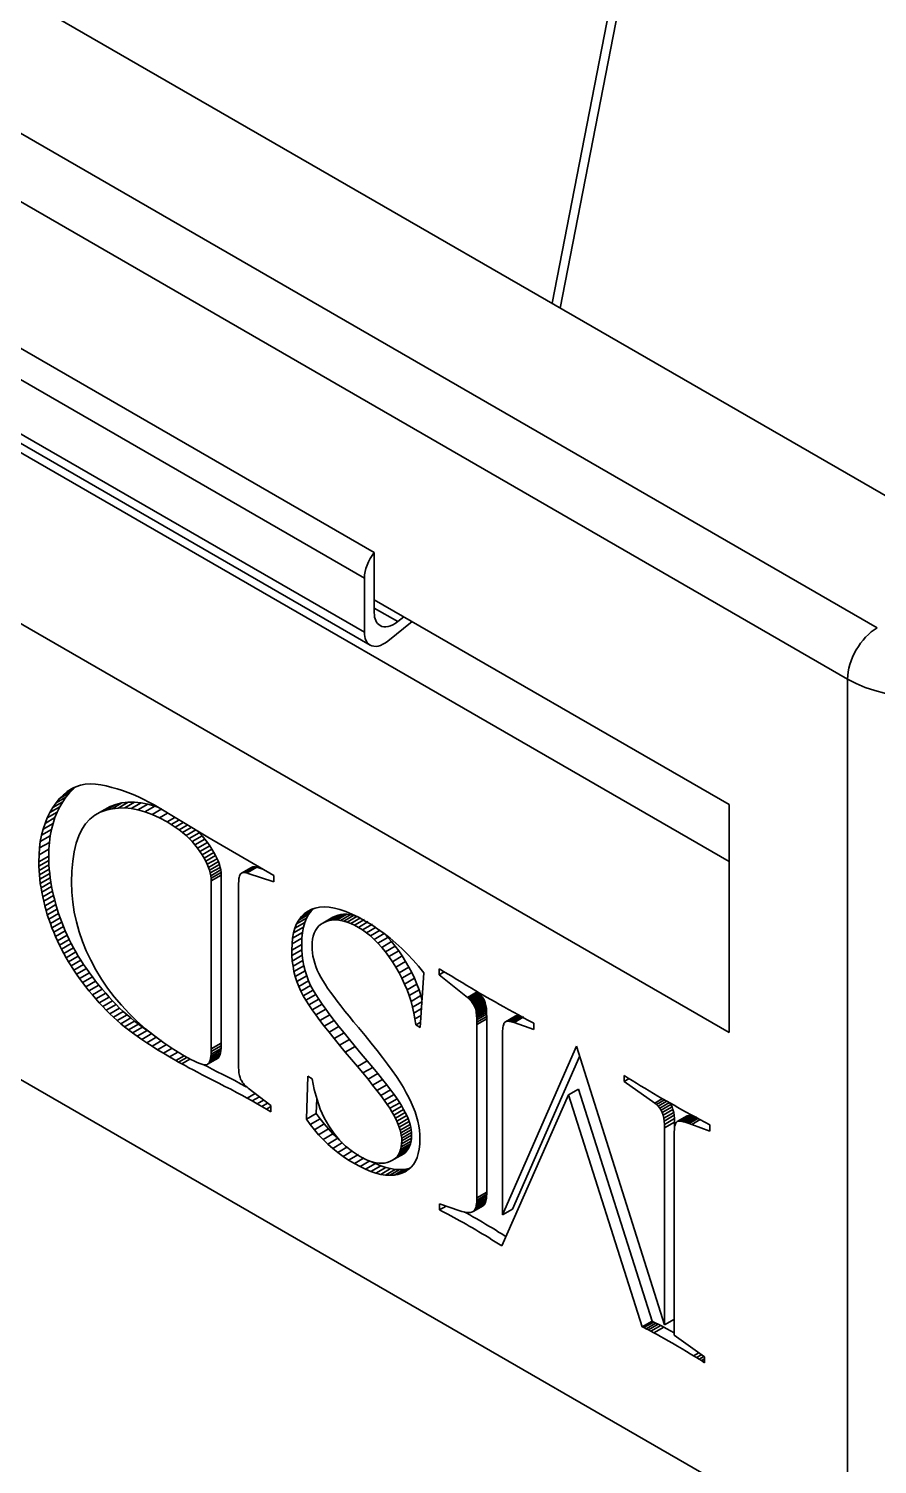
# Model space of a CAD drawing. Header units: millimetres. Extents: x -70 to 70, y -99 to 99.
# Drawn here: x 24.94 to 31.01, y -39.82 to -29.53 of the extents above; entities that cross this region are included whole.
import ezdxf

# ---------------------------------------------------------------- set-up
doc = ezdxf.new("R2010")
doc.units = ezdxf.units.MM
doc.layers.add('粗实线层', color=7, linetype='Continuous', lineweight=35)

msp = doc.modelspace()

# ---------------------------------------------------------------- linework, layer by layer
at = {"layer": '粗实线层', "color": 7, "lineweight": 35}
for p, q in [((28.685, -31.5), (30.305, -23.15)), ((30.305, -23.483), (28.743, -31.534)), ((31.507, -33.13), (21.325, -27.251)), ((31.012, -33.824), (20.123, -27.537)), ((30.8, -34.191), (19.911, -27.904)), ((29.952, -35.498), (21.82, -30.803)), ((27.412, -33.285), (23.169, -30.836)), ((23.098, -31.018), (27.341, -33.468)), ((29.952, -36.722), (20.759, -31.415)), ((27.341, -33.856), (23.098, -31.407)), ((27.382, -33.948), (23.14, -31.498)), ((27.412, -33.285), (27.412, -33.717)), ((27.341, -33.856), (27.341, -33.468)), ((27.412, -33.623), (29.952, -35.089)), ((27.58, -33.78), (27.412, -33.683)), ((27.684, -33.78), (27.509, -33.919)), ((27.58, -33.78), (27.623, -33.745)), ((30.8, -40.478), (19.911, -34.191)), ((30.8, -40.478), (30.8, -34.191)), ((25.275, -34.963), (25.308, -34.952)), ((25.308, -34.952), (25.342, -34.945)), ((25.342, -34.945), (25.378, -34.942)), ((25.378, -34.942), (25.415, -34.944)), ((25.415, -34.944), (25.454, -34.949)), ((25.454, -34.949), (25.493, -34.957)), ((25.493, -34.957), (25.532, -34.967)), ((25.134, -35.078), (25.204, -35.037)), ((25.134, -35.078), (25.159, -35.047)), ((25.159, -35.047), (25.23, -35.006)), ((25.159, -35.047), (25.186, -35.02)), ((25.181, -35.071), (25.204, -35.037)), ((25.186, -35.02), (25.257, -34.979)), ((25.186, -35.02), (25.214, -34.997)), ((25.204, -35.037), (25.23, -35.006)), ((25.214, -34.997), (25.261, -34.969)), ((25.214, -34.997), (25.244, -34.978)), ((25.23, -35.006), (25.257, -34.979)), ((25.244, -34.978), (25.275, -34.963)), ((25.257, -34.979), (25.277, -34.962)), ((25.532, -34.967), (25.571, -34.978)), ((25.571, -34.978), (25.609, -34.99)), ((25.609, -34.99), (25.647, -35.003)), ((25.647, -35.003), (25.685, -35.019)), ((25.685, -35.019), (25.723, -35.035)), ((25.723, -35.035), (25.761, -35.053)), ((25.761, -35.053), (25.798, -35.072)), ((25.071, -35.185), (25.141, -35.145)), ((25.071, -35.185), (25.089, -35.148)), ((25.089, -35.148), (25.16, -35.107)), ((25.089, -35.148), (25.11, -35.112)), ((25.11, -35.112), (25.181, -35.071)), ((25.11, -35.112), (25.134, -35.078)), ((25.125, -35.184), (25.141, -35.145)), ((25.141, -35.145), (25.16, -35.107)), ((25.16, -35.107), (25.181, -35.071)), ((25.411, -35.166), (25.376, -35.194)), ((25.411, -35.166), (25.482, -35.126)), ((25.45, -35.145), (25.411, -35.166)), ((25.45, -35.145), (25.521, -35.105)), ((25.492, -35.13), (25.45, -35.145)), ((25.521, -35.105), (25.482, -35.126)), ((25.492, -35.13), (25.562, -35.089)), ((25.535, -35.12), (25.492, -35.13)), ((25.562, -35.089), (25.521, -35.105)), ((25.535, -35.12), (25.605, -35.079)), ((25.579, -35.115), (25.535, -35.12)), ((25.605, -35.079), (25.562, -35.089)), ((25.579, -35.115), (25.65, -35.074)), ((25.625, -35.114), (25.579, -35.115)), ((25.65, -35.074), (25.605, -35.079)), ((25.625, -35.114), (25.696, -35.073)), ((25.672, -35.119), (25.625, -35.114)), ((25.696, -35.073), (25.65, -35.074)), ((25.672, -35.119), (25.743, -35.078)), ((25.72, -35.128), (25.672, -35.119)), ((25.743, -35.078), (25.696, -35.073)), ((25.72, -35.128), (25.791, -35.087)), ((25.77, -35.142), (25.72, -35.128)), ((25.791, -35.087), (25.743, -35.078)), ((25.77, -35.142), (25.841, -35.101)), ((25.821, -35.161), (25.77, -35.142)), ((25.841, -35.101), (25.791, -35.087)), ((25.798, -35.072), (25.835, -35.093)), ((25.821, -35.161), (25.892, -35.121)), ((25.874, -35.186), (25.821, -35.161)), ((25.835, -35.093), (26.219, -35.325)), ((25.863, -35.11), (25.841, -35.101)), ((25.874, -35.186), (25.932, -35.152)), ((29.952, -35.089), (29.952, -36.722)), ((25.03, -35.309), (25.041, -35.266)), ((25.03, -35.309), (25.101, -35.269)), ((25.041, -35.266), (25.055, -35.225)), ((25.041, -35.266), (25.112, -35.225)), ((25.055, -35.225), (25.125, -35.184)), ((25.055, -35.225), (25.071, -35.185)), ((25.092, -35.314), (25.101, -35.269)), ((25.101, -35.269), (25.112, -35.225)), ((25.112, -35.225), (25.125, -35.184)), ((25.319, -35.268), (25.296, -35.315)), ((25.345, -35.228), (25.319, -35.268)), ((25.376, -35.194), (25.345, -35.228)), ((25.928, -35.215), (25.874, -35.186)), ((25.928, -35.215), (25.983, -35.182)), ((25.958, -35.233), (25.928, -35.215)), ((25.958, -35.233), (26.013, -35.201)), ((25.986, -35.252), (25.958, -35.233)), ((25.986, -35.252), (26.043, -35.219)), ((26.014, -35.271), (25.986, -35.252)), ((26.014, -35.271), (26.073, -35.237)), ((26.039, -35.291), (26.102, -35.255)), ((25.015, -35.401), (25.021, -35.354)), ((25.015, -35.401), (25.086, -35.361)), ((25.021, -35.354), (25.03, -35.309)), ((25.021, -35.354), (25.092, -35.314)), ((25.082, -35.409), (25.086, -35.361)), ((25.086, -35.361), (25.092, -35.314)), ((25.278, -35.368), (25.263, -35.428)), ((25.296, -35.315), (25.278, -35.368)), ((26.039, -35.291), (26.014, -35.271)), ((26.064, -35.312), (26.039, -35.291)), ((26.064, -35.312), (26.134, -35.271)), ((26.087, -35.333), (26.064, -35.312)), ((26.087, -35.333), (26.157, -35.293)), ((26.108, -35.356), (26.087, -35.333)), ((26.108, -35.356), (26.179, -35.315)), ((26.128, -35.378), (26.108, -35.356)), ((26.128, -35.378), (26.199, -35.338)), ((26.157, -35.293), (26.143, -35.279)), ((26.146, -35.402), (26.217, -35.361)), ((26.179, -35.315), (26.157, -35.293)), ((26.199, -35.338), (26.179, -35.315)), ((26.217, -35.361), (26.199, -35.338)), ((26.234, -35.385), (26.217, -35.361)), ((26.219, -35.325), (26.693, -35.599)), ((25.01, -35.501), (25.012, -35.45)), ((25.01, -35.501), (25.081, -35.46)), ((25.012, -35.45), (25.015, -35.401)), ((25.012, -35.45), (25.082, -35.409)), ((25.081, -35.46), (25.082, -35.409)), ((25.081, -35.491), (25.081, -35.46)), ((25.263, -35.428), (25.253, -35.495)), ((26.146, -35.402), (26.128, -35.378)), ((26.163, -35.426), (26.146, -35.402)), ((26.163, -35.426), (26.234, -35.385)), ((26.179, -35.45), (26.163, -35.426)), ((26.179, -35.45), (26.25, -35.409)), ((26.193, -35.474), (26.179, -35.45)), ((26.193, -35.474), (26.264, -35.433)), ((26.205, -35.496), (26.193, -35.474)), ((26.205, -35.496), (26.276, -35.456)), ((26.25, -35.409), (26.234, -35.385)), ((26.264, -35.433), (26.25, -35.409)), ((26.276, -35.456), (26.264, -35.433)), ((26.287, -35.478), (26.276, -35.456)), ((25.011, -35.531), (25.01, -35.501)), ((25.011, -35.531), (25.081, -35.491)), ((25.012, -35.562), (25.011, -35.531)), ((25.012, -35.562), (25.083, -35.521)), ((25.014, -35.593), (25.012, -35.562)), ((25.014, -35.593), (25.085, -35.552)), ((25.083, -35.521), (25.081, -35.491)), ((25.085, -35.552), (25.083, -35.521)), ((25.088, -35.584), (25.085, -35.552)), ((25.247, -35.568), (25.245, -35.647)), ((25.253, -35.495), (25.247, -35.568)), ((26.216, -35.518), (26.205, -35.496)), ((26.216, -35.518), (26.287, -35.478)), ((26.225, -35.54), (26.216, -35.518)), ((26.225, -35.54), (26.296, -35.499)), ((26.232, -35.56), (26.225, -35.54)), ((26.232, -35.56), (26.303, -35.52)), ((26.238, -35.58), (26.232, -35.56)), ((26.238, -35.58), (26.309, -35.54)), ((26.242, -35.6), (26.313, -35.559)), ((26.244, -35.618), (26.315, -35.577)), ((26.296, -35.499), (26.287, -35.478)), ((26.303, -35.52), (26.296, -35.499)), ((26.309, -35.54), (26.303, -35.52)), ((26.313, -35.559), (26.309, -35.54)), ((26.315, -35.577), (26.313, -35.559)), ((26.316, -35.595), (26.315, -35.577)), ((26.462, -35.581), (26.533, -35.541)), ((26.466, -35.579), (26.537, -35.538)), ((26.471, -35.578), (26.466, -35.579)), ((26.471, -35.578), (26.542, -35.537)), ((26.476, -35.577), (26.471, -35.578)), ((26.476, -35.577), (26.547, -35.536)), ((26.482, -35.577), (26.476, -35.577)), ((26.482, -35.577), (26.552, -35.536)), ((26.488, -35.577), (26.482, -35.577)), ((26.488, -35.577), (26.558, -35.537)), ((26.494, -35.579), (26.488, -35.577)), ((26.494, -35.579), (26.565, -35.538)), ((26.501, -35.58), (26.572, -35.539)), ((26.537, -35.538), (26.533, -35.541)), ((26.542, -35.537), (26.537, -35.538)), ((26.547, -35.536), (26.542, -35.537)), ((26.552, -35.536), (26.547, -35.536)), ((26.558, -35.537), (26.552, -35.536)), ((26.565, -35.538), (26.558, -35.537)), ((26.572, -35.539), (26.565, -35.538)), ((26.579, -35.542), (26.572, -35.539)), ((26.614, -35.553), (26.579, -35.542)), ((25.017, -35.625), (25.014, -35.593)), ((25.017, -35.625), (25.088, -35.584)), ((25.021, -35.656), (25.017, -35.625)), ((25.021, -35.656), (25.092, -35.615)), ((25.026, -35.687), (25.021, -35.656)), ((25.026, -35.687), (25.096, -35.647)), ((25.031, -35.719), (25.102, -35.678)), ((25.092, -35.615), (25.088, -35.584)), ((25.096, -35.647), (25.092, -35.615)), ((25.102, -35.678), (25.096, -35.647)), ((25.108, -35.71), (25.102, -35.678)), ((25.245, -35.647), (25.247, -35.719)), ((26.242, -35.6), (26.238, -35.58)), ((26.244, -35.618), (26.242, -35.6)), ((26.245, -35.636), (26.244, -35.618)), ((26.245, -35.636), (26.316, -35.595)), ((26.245, -36.84), (26.245, -35.636)), ((26.316, -36.8), (26.316, -35.595)), ((26.441, -35.642), (26.44, -35.654)), ((26.44, -35.654), (26.44, -35.668)), ((26.44, -35.668), (26.44, -35.683)), ((26.442, -35.631), (26.441, -35.642)), ((26.443, -35.621), (26.442, -35.631)), ((26.445, -35.612), (26.443, -35.621)), ((26.447, -35.604), (26.445, -35.612)), ((26.45, -35.597), (26.447, -35.604)), ((26.452, -35.592), (26.45, -35.597)), ((26.455, -35.587), (26.452, -35.592)), ((26.458, -35.584), (26.455, -35.587)), ((26.462, -35.581), (26.458, -35.584)), ((26.466, -35.579), (26.462, -35.581)), ((26.501, -35.58), (26.494, -35.579)), ((26.508, -35.583), (26.501, -35.58)), ((26.693, -35.643), (26.508, -35.583)), ((26.693, -35.599), (26.693, -35.643)), ((25.031, -35.719), (25.026, -35.687)), ((25.038, -35.751), (25.031, -35.719)), ((25.038, -35.751), (25.108, -35.71)), ((25.045, -35.783), (25.038, -35.751)), ((25.045, -35.783), (25.116, -35.742)), ((25.053, -35.815), (25.045, -35.783)), ((25.053, -35.815), (25.124, -35.775)), ((25.116, -35.742), (25.108, -35.71)), ((25.124, -35.775), (25.116, -35.742)), ((25.133, -35.807), (25.124, -35.775)), ((25.247, -35.719), (25.254, -35.79)), ((26.44, -35.683), (26.44, -36.953)), ((25.062, -35.848), (25.053, -35.815)), ((25.062, -35.848), (25.133, -35.807)), ((25.071, -35.879), (25.062, -35.848)), ((25.071, -35.879), (25.142, -35.839)), ((25.082, -35.911), (25.071, -35.879)), ((25.082, -35.911), (25.152, -35.87)), ((25.142, -35.839), (25.133, -35.807)), ((25.152, -35.87), (25.142, -35.839)), ((25.163, -35.902), (25.152, -35.87)), ((25.254, -35.79), (25.264, -35.861)), ((25.264, -35.861), (25.279, -35.931)), ((26.871, -35.918), (26.942, -35.877)), ((26.889, -35.894), (26.96, -35.853)), ((26.889, -35.894), (26.91, -35.873)), ((26.91, -35.873), (26.97, -35.838)), ((26.91, -35.873), (26.934, -35.856)), ((26.927, -35.904), (26.942, -35.877)), ((26.934, -35.856), (26.96, -35.842)), ((26.942, -35.877), (26.96, -35.853)), ((26.96, -35.842), (26.989, -35.832)), ((26.96, -35.853), (26.981, -35.832)), ((26.989, -35.832), (27.02, -35.826)), ((27.02, -35.826), (27.053, -35.824)), ((27.053, -35.824), (27.089, -35.826)), ((27.081, -35.923), (27.152, -35.882)), ((27.089, -35.826), (27.126, -35.832)), ((27.102, -35.918), (27.173, -35.878)), ((27.123, -35.916), (27.194, -35.875)), ((27.126, -35.832), (27.166, -35.843)), ((27.152, -35.882), (27.133, -35.889)), ((27.146, -35.917), (27.216, -35.876)), ((27.173, -35.878), (27.152, -35.882)), ((27.166, -35.843), (27.208, -35.857)), ((27.169, -35.92), (27.24, -35.879)), ((27.194, -35.875), (27.173, -35.878)), ((27.193, -35.925), (27.264, -35.884)), ((27.216, -35.876), (27.194, -35.875)), ((27.208, -35.857), (27.252, -35.876)), ((27.24, -35.879), (27.216, -35.876)), ((27.264, -35.884), (27.24, -35.879)), ((27.252, -35.876), (27.299, -35.898)), ((27.28, -35.889), (27.264, -35.884)), ((25.093, -35.943), (25.082, -35.911)), ((25.093, -35.943), (25.163, -35.902)), ((25.104, -35.974), (25.093, -35.943)), ((25.104, -35.974), (25.175, -35.933)), ((25.117, -36.005), (25.104, -35.974)), ((25.117, -36.005), (25.187, -35.964)), ((25.175, -35.933), (25.163, -35.902)), ((25.187, -35.964), (25.175, -35.933)), ((25.2, -35.995), (25.187, -35.964)), ((25.279, -35.931), (25.298, -36.001)), ((26.834, -36.01), (26.904, -35.969)), ((26.834, -36.01), (26.843, -35.976)), ((26.843, -35.976), (26.914, -35.935)), ((26.843, -35.976), (26.856, -35.945)), ((26.856, -35.945), (26.927, -35.904)), ((26.856, -35.945), (26.871, -35.918)), ((26.871, -35.918), (26.889, -35.894)), ((26.898, -36.007), (26.904, -35.969)), ((26.904, -35.969), (26.914, -35.935)), ((26.914, -35.935), (26.927, -35.904)), ((27, -35.977), (26.99, -35.993)), ((27.013, -35.962), (27, -35.977)), ((27.027, -35.95), (27.013, -35.962)), ((27.044, -35.939), (27.027, -35.95)), ((27.044, -35.939), (27.114, -35.898)), ((27.062, -35.93), (27.044, -35.939)), ((27.062, -35.93), (27.133, -35.889)), ((27.081, -35.923), (27.062, -35.93)), ((27.102, -35.918), (27.081, -35.923)), ((27.123, -35.916), (27.102, -35.918)), ((27.133, -35.889), (27.114, -35.898)), ((27.146, -35.917), (27.123, -35.916)), ((27.169, -35.92), (27.146, -35.917)), ((27.193, -35.925), (27.169, -35.92)), ((27.218, -35.932), (27.193, -35.925)), ((27.218, -35.932), (27.288, -35.892)), ((27.244, -35.943), (27.218, -35.932)), ((27.244, -35.943), (27.314, -35.902)), ((27.27, -35.955), (27.244, -35.943)), ((27.27, -35.955), (27.341, -35.914)), ((27.298, -35.97), (27.27, -35.955)), ((27.298, -35.97), (27.368, -35.929)), ((27.327, -35.988), (27.298, -35.97)), ((27.299, -35.898), (27.347, -35.925)), ((27.327, -35.988), (27.398, -35.947)), ((27.355, -36.009), (27.327, -35.988)), ((27.347, -35.925), (27.393, -35.952)), ((27.355, -36.009), (27.426, -35.968)), ((27.393, -35.952), (27.438, -35.982)), ((27.438, -35.982), (27.482, -36.014)), ((25.13, -36.036), (25.117, -36.005)), ((25.13, -36.036), (25.2, -35.995)), ((25.143, -36.066), (25.13, -36.036)), ((25.143, -36.066), (25.214, -36.025)), ((25.158, -36.097), (25.143, -36.066)), ((25.158, -36.097), (25.228, -36.056)), ((25.173, -36.127), (25.243, -36.086)), ((25.214, -36.025), (25.2, -35.995)), ((25.228, -36.056), (25.214, -36.025)), ((25.243, -36.086), (25.228, -36.056)), ((25.259, -36.116), (25.243, -36.086)), ((25.298, -36.001), (25.322, -36.07)), ((25.322, -36.07), (25.35, -36.138)), ((26.821, -36.133), (26.823, -36.089)), ((26.821, -36.133), (26.892, -36.092)), ((26.823, -36.089), (26.827, -36.048)), ((26.823, -36.089), (26.893, -36.048)), ((26.827, -36.048), (26.898, -36.007)), ((26.827, -36.048), (26.834, -36.01)), ((26.892, -36.092), (26.893, -36.048)), ((26.893, -36.132), (26.892, -36.092)), ((26.893, -36.048), (26.898, -36.007)), ((26.967, -36.078), (26.966, -36.104)), ((26.97, -36.054), (26.967, -36.078)), ((26.975, -36.032), (26.97, -36.054)), ((26.981, -36.012), (26.975, -36.032)), ((26.99, -35.993), (26.981, -36.012)), ((27.384, -36.031), (27.355, -36.009)), ((27.384, -36.031), (27.454, -35.99)), ((27.411, -36.056), (27.384, -36.031)), ((27.411, -36.056), (27.482, -36.015)), ((27.438, -36.084), (27.411, -36.056)), ((27.438, -36.084), (27.509, -36.043)), ((27.465, -36.113), (27.438, -36.084)), ((27.465, -36.113), (27.535, -36.072)), ((27.482, -36.015), (27.474, -36.008)), ((27.482, -36.014), (27.525, -36.048)), ((27.509, -36.043), (27.482, -36.015)), ((27.535, -36.072), (27.509, -36.043)), ((27.525, -36.048), (27.567, -36.084)), ((27.561, -36.104), (27.535, -36.072)), ((27.567, -36.084), (27.609, -36.122)), ((25.173, -36.127), (25.158, -36.097)), ((25.189, -36.157), (25.173, -36.127)), ((25.189, -36.157), (25.259, -36.116)), ((25.205, -36.187), (25.189, -36.157)), ((25.205, -36.187), (25.276, -36.146)), ((25.223, -36.216), (25.205, -36.187)), ((25.223, -36.216), (25.293, -36.176)), ((25.276, -36.146), (25.259, -36.116)), ((25.293, -36.176), (25.276, -36.146)), ((25.312, -36.206), (25.293, -36.176)), ((25.35, -36.138), (25.382, -36.206)), ((26.822, -36.172), (26.821, -36.133)), ((26.822, -36.172), (26.893, -36.132)), ((26.825, -36.211), (26.822, -36.172)), ((26.825, -36.211), (26.896, -36.17)), ((26.896, -36.17), (26.893, -36.132)), ((26.901, -36.208), (26.896, -36.17)), ((26.966, -36.104), (26.967, -36.128)), ((26.967, -36.128), (26.969, -36.153)), ((26.969, -36.153), (26.973, -36.177)), ((26.973, -36.177), (26.978, -36.201)), ((27.491, -36.145), (27.465, -36.113)), ((27.491, -36.145), (27.561, -36.104)), ((27.516, -36.179), (27.491, -36.145)), ((27.516, -36.179), (27.587, -36.139)), ((27.541, -36.216), (27.516, -36.179)), ((27.541, -36.216), (27.612, -36.175)), ((27.587, -36.139), (27.561, -36.104)), ((27.612, -36.175), (27.587, -36.139)), ((27.609, -36.122), (27.65, -36.162)), ((27.636, -36.214), (27.612, -36.175)), ((27.65, -36.162), (27.69, -36.205)), ((25.241, -36.246), (25.223, -36.216)), ((25.241, -36.246), (25.312, -36.206)), ((25.26, -36.276), (25.241, -36.246)), ((25.26, -36.276), (25.331, -36.235)), ((25.28, -36.306), (25.26, -36.276)), ((25.28, -36.306), (25.351, -36.265)), ((25.301, -36.336), (25.372, -36.295)), ((25.331, -36.235), (25.312, -36.206)), ((25.351, -36.265), (25.331, -36.235)), ((25.372, -36.295), (25.351, -36.265)), ((25.394, -36.325), (25.372, -36.295)), ((25.382, -36.206), (25.418, -36.273)), ((25.418, -36.273), (25.458, -36.34)), ((26.83, -36.249), (26.825, -36.211)), ((26.83, -36.249), (26.901, -36.208)), ((26.837, -36.286), (26.83, -36.249)), ((26.837, -36.286), (26.908, -36.245)), ((26.846, -36.323), (26.837, -36.286)), ((26.846, -36.323), (26.917, -36.282)), ((26.908, -36.245), (26.901, -36.208)), ((26.917, -36.282), (26.908, -36.245)), ((26.928, -36.317), (26.917, -36.282)), ((26.978, -36.201), (26.985, -36.226)), ((26.985, -36.226), (26.994, -36.251)), ((26.994, -36.251), (27.004, -36.276)), ((27.004, -36.276), (27.015, -36.301)), ((27.566, -36.255), (27.541, -36.216)), ((27.566, -36.255), (27.636, -36.214)), ((27.589, -36.295), (27.566, -36.255)), ((27.589, -36.295), (27.659, -36.254)), ((27.61, -36.335), (27.589, -36.295)), ((27.61, -36.335), (27.681, -36.294)), ((27.659, -36.254), (27.636, -36.214)), ((27.681, -36.294), (27.659, -36.254)), ((27.7, -36.335), (27.681, -36.294)), ((27.69, -36.205), (27.729, -36.249)), ((27.729, -36.249), (27.767, -36.296)), ((27.767, -36.296), (27.741, -36.688)), ((27.876, -36.309), (27.876, -36.266)), ((27.876, -36.266), (27.92, -36.293)), ((27.876, -36.309), (27.913, -36.288)), ((27.92, -36.293), (27.962, -36.318)), ((25.301, -36.336), (25.28, -36.306)), ((25.323, -36.366), (25.301, -36.336)), ((25.323, -36.366), (25.394, -36.325)), ((25.346, -36.395), (25.323, -36.366)), ((25.346, -36.395), (25.417, -36.355)), ((25.369, -36.425), (25.346, -36.395)), ((25.369, -36.425), (25.44, -36.384)), ((25.417, -36.355), (25.394, -36.325)), ((25.44, -36.384), (25.417, -36.355)), ((25.464, -36.413), (25.44, -36.384)), ((25.458, -36.34), (25.503, -36.405)), ((26.858, -36.358), (26.846, -36.323)), ((26.858, -36.358), (26.928, -36.317)), ((26.871, -36.393), (26.858, -36.358)), ((26.871, -36.393), (26.941, -36.352)), ((26.886, -36.427), (26.871, -36.393)), ((26.886, -36.427), (26.956, -36.386)), ((26.941, -36.352), (26.928, -36.317)), ((26.956, -36.386), (26.941, -36.352)), ((26.974, -36.419), (26.956, -36.386)), ((27.015, -36.301), (27.028, -36.326)), ((27.028, -36.326), (27.043, -36.351)), ((27.043, -36.351), (27.059, -36.377)), ((27.059, -36.377), (27.078, -36.405)), ((27.629, -36.376), (27.61, -36.335)), ((27.629, -36.376), (27.7, -36.335)), ((27.646, -36.417), (27.629, -36.376)), ((27.646, -36.417), (27.717, -36.376)), ((27.717, -36.376), (27.7, -36.335)), ((27.732, -36.417), (27.717, -36.376)), ((28.078, -36.472), (27.876, -36.309)), ((27.962, -36.318), (28.002, -36.343)), ((28.002, -36.343), (28.04, -36.365)), ((28.04, -36.365), (28.075, -36.386)), ((28.075, -36.386), (28.107, -36.406)), ((25.394, -36.454), (25.369, -36.425)), ((25.394, -36.454), (25.464, -36.413)), ((25.418, -36.483), (25.394, -36.454)), ((25.418, -36.483), (25.489, -36.442)), ((25.443, -36.51), (25.418, -36.483)), ((25.443, -36.51), (25.513, -36.47)), ((25.489, -36.442), (25.464, -36.413)), ((25.468, -36.537), (25.538, -36.497)), ((25.513, -36.47), (25.489, -36.442)), ((25.503, -36.405), (25.55, -36.467)), ((25.538, -36.497), (25.513, -36.47)), ((25.564, -36.523), (25.538, -36.497)), ((25.55, -36.467), (25.601, -36.528)), ((26.903, -36.46), (26.886, -36.427)), ((26.903, -36.46), (26.974, -36.419)), ((26.922, -36.492), (26.903, -36.46)), ((26.922, -36.492), (26.993, -36.451)), ((26.943, -36.525), (26.922, -36.492)), ((26.943, -36.525), (27.014, -36.484)), ((26.993, -36.451), (26.974, -36.419)), ((27.014, -36.484), (26.993, -36.451)), ((27.038, -36.519), (27.014, -36.484)), ((27.078, -36.405), (27.098, -36.435)), ((27.098, -36.435), (27.121, -36.466)), ((27.121, -36.466), (27.145, -36.498)), ((27.145, -36.498), (27.172, -36.533)), ((27.662, -36.458), (27.646, -36.417)), ((27.662, -36.458), (27.732, -36.417)), ((27.675, -36.5), (27.662, -36.458)), ((27.675, -36.5), (27.746, -36.459)), ((27.686, -36.542), (27.675, -36.5)), ((27.686, -36.542), (27.757, -36.501)), ((27.746, -36.459), (27.732, -36.417)), ((27.754, -36.491), (27.746, -36.459)), ((28.078, -36.472), (28.148, -36.431)), ((28.086, -36.479), (28.078, -36.472)), ((28.086, -36.479), (28.157, -36.439)), ((28.093, -36.487), (28.086, -36.479)), ((28.093, -36.487), (28.164, -36.446)), ((28.1, -36.494), (28.093, -36.487)), ((28.1, -36.494), (28.171, -36.453)), ((28.107, -36.501), (28.1, -36.494)), ((28.107, -36.406), (28.138, -36.424)), ((28.107, -36.501), (28.178, -36.46)), ((28.113, -36.508), (28.107, -36.501)), ((28.113, -36.508), (28.184, -36.467)), ((28.118, -36.515), (28.189, -36.474)), ((28.123, -36.522), (28.193, -36.482)), ((28.127, -36.53), (28.198, -36.489)), ((28.13, -36.537), (28.201, -36.496)), ((28.133, -36.544), (28.204, -36.503)), ((28.138, -36.424), (28.166, -36.441)), ((28.157, -36.439), (28.148, -36.431)), ((28.164, -36.446), (28.157, -36.439)), ((28.171, -36.453), (28.164, -36.446)), ((28.166, -36.441), (28.192, -36.456)), ((28.178, -36.46), (28.171, -36.453)), ((28.184, -36.467), (28.178, -36.46)), ((28.189, -36.474), (28.184, -36.467)), ((28.193, -36.482), (28.189, -36.474)), ((28.192, -36.456), (28.215, -36.47)), ((28.198, -36.489), (28.193, -36.482)), ((28.201, -36.496), (28.198, -36.489)), ((28.204, -36.503), (28.201, -36.496)), ((28.206, -36.511), (28.204, -36.503)), ((28.215, -36.47), (28.245, -36.487)), ((28.245, -36.487), (28.276, -36.504)), ((25.468, -36.537), (25.443, -36.51)), ((25.493, -36.563), (25.468, -36.537)), ((25.493, -36.563), (25.564, -36.523)), ((25.519, -36.589), (25.493, -36.563)), ((25.519, -36.589), (25.589, -36.548)), ((25.545, -36.613), (25.519, -36.589)), ((25.545, -36.613), (25.615, -36.572)), ((25.589, -36.548), (25.564, -36.523)), ((25.571, -36.637), (25.642, -36.596)), ((25.615, -36.572), (25.589, -36.548)), ((25.601, -36.528), (25.656, -36.587)), ((25.642, -36.596), (25.615, -36.572)), ((25.668, -36.619), (25.642, -36.596)), ((25.656, -36.587), (25.713, -36.643)), ((26.967, -36.56), (26.943, -36.525)), ((26.967, -36.56), (27.038, -36.519)), ((26.994, -36.597), (26.967, -36.56)), ((26.994, -36.597), (27.064, -36.556)), ((27.023, -36.636), (26.994, -36.597)), ((27.023, -36.636), (27.093, -36.596)), ((27.064, -36.556), (27.038, -36.519)), ((27.093, -36.596), (27.064, -36.556)), ((27.125, -36.637), (27.093, -36.596)), ((27.172, -36.533), (27.2, -36.569)), ((27.2, -36.569), (27.231, -36.607)), ((27.695, -36.584), (27.686, -36.542)), ((27.695, -36.584), (27.75, -36.552)), ((27.703, -36.626), (27.695, -36.584)), ((27.703, -36.626), (27.747, -36.601)), ((28.118, -36.515), (28.113, -36.508)), ((28.123, -36.522), (28.118, -36.515)), ((28.127, -36.53), (28.123, -36.522)), ((28.13, -36.537), (28.127, -36.53)), ((28.133, -36.544), (28.13, -36.537)), ((28.136, -36.552), (28.133, -36.544)), ((28.136, -36.552), (28.206, -36.511)), ((28.138, -36.561), (28.136, -36.552)), ((28.138, -36.561), (28.209, -36.52)), ((28.14, -36.57), (28.138, -36.561)), ((28.14, -36.57), (28.211, -36.529)), ((28.142, -36.581), (28.14, -36.57)), ((28.142, -36.581), (28.212, -36.54)), ((28.143, -36.593), (28.142, -36.581)), ((28.143, -36.593), (28.214, -36.552)), ((28.144, -36.605), (28.143, -36.593)), ((28.144, -36.605), (28.215, -36.564)), ((28.145, -36.619), (28.144, -36.605)), ((28.145, -36.619), (28.216, -36.578)), ((28.146, -36.633), (28.216, -36.592)), ((28.209, -36.52), (28.206, -36.511)), ((28.211, -36.529), (28.209, -36.52)), ((28.212, -36.54), (28.211, -36.529)), ((28.214, -36.552), (28.212, -36.54)), ((28.215, -36.564), (28.214, -36.552)), ((28.216, -36.578), (28.215, -36.564)), ((28.216, -36.592), (28.216, -36.578)), ((28.217, -36.608), (28.216, -36.592)), ((28.276, -36.504), (28.307, -36.522)), ((28.307, -36.522), (28.34, -36.54)), ((28.34, -36.54), (28.373, -36.559)), ((28.35, -36.647), (28.421, -36.606)), ((28.355, -36.645), (28.426, -36.604)), ((28.361, -36.643), (28.432, -36.603)), ((28.367, -36.643), (28.438, -36.602)), ((28.373, -36.559), (28.408, -36.578)), ((28.375, -36.643), (28.445, -36.602)), ((28.383, -36.644), (28.453, -36.603)), ((28.392, -36.646), (28.462, -36.605)), ((28.408, -36.578), (28.443, -36.597)), ((28.426, -36.604), (28.421, -36.606)), ((28.432, -36.603), (28.426, -36.604)), ((28.438, -36.602), (28.432, -36.603)), ((28.445, -36.602), (28.438, -36.602)), ((28.443, -36.597), (28.479, -36.617)), ((28.453, -36.603), (28.445, -36.602)), ((25.571, -36.637), (25.545, -36.613)), ((25.597, -36.66), (25.571, -36.637)), ((25.597, -36.66), (25.668, -36.619)), ((25.624, -36.682), (25.597, -36.66)), ((25.624, -36.682), (25.695, -36.641)), ((25.652, -36.704), (25.624, -36.682)), ((25.652, -36.704), (25.723, -36.663)), ((25.682, -36.726), (25.652, -36.704)), ((25.695, -36.641), (25.668, -36.619)), ((25.682, -36.726), (25.753, -36.685)), ((25.723, -36.663), (25.695, -36.641)), ((25.713, -36.643), (25.774, -36.697)), ((25.714, -36.749), (25.785, -36.708)), ((25.753, -36.685), (25.723, -36.663)), ((25.785, -36.708), (25.753, -36.685)), ((25.774, -36.697), (25.838, -36.748)), ((25.811, -36.726), (25.785, -36.708)), ((27.054, -36.678), (27.023, -36.636)), ((27.054, -36.678), (27.125, -36.637)), ((27.088, -36.721), (27.054, -36.678)), ((27.088, -36.721), (27.158, -36.68)), ((27.158, -36.68), (27.125, -36.637)), ((27.195, -36.726), (27.158, -36.68)), ((27.231, -36.607), (27.263, -36.646)), ((27.263, -36.646), (27.298, -36.687)), ((27.298, -36.687), (27.346, -36.744)), ((27.708, -36.669), (27.703, -36.626)), ((27.708, -36.669), (27.744, -36.649)), ((27.741, -36.688), (27.708, -36.669)), ((28.146, -36.633), (28.145, -36.619)), ((28.146, -36.649), (28.217, -36.608)), ((28.146, -36.665), (28.217, -36.624)), ((28.146, -36.649), (28.146, -36.633)), ((28.146, -36.665), (28.146, -36.649)), ((28.146, -37.908), (28.146, -36.665)), ((28.217, -36.624), (28.217, -36.608)), ((28.217, -37.867), (28.217, -36.624)), ((28.331, -36.698), (28.33, -36.709)), ((28.332, -36.687), (28.331, -36.698)), ((28.334, -36.678), (28.332, -36.687)), ((28.336, -36.67), (28.334, -36.678)), ((28.338, -36.663), (28.336, -36.67)), ((28.34, -36.657), (28.338, -36.663)), ((28.343, -36.653), (28.34, -36.657)), ((28.346, -36.649), (28.343, -36.653)), ((28.35, -36.647), (28.346, -36.649)), ((28.355, -36.645), (28.35, -36.647)), ((28.361, -36.643), (28.355, -36.645)), ((28.367, -36.643), (28.361, -36.643)), ((28.375, -36.643), (28.367, -36.643)), ((28.383, -36.644), (28.375, -36.643)), ((28.392, -36.646), (28.383, -36.644)), ((28.401, -36.648), (28.392, -36.646)), ((28.401, -36.648), (28.472, -36.608)), ((28.412, -36.652), (28.401, -36.648)), ((28.412, -36.652), (28.482, -36.611)), ((28.554, -36.701), (28.412, -36.652)), ((28.479, -36.617), (28.516, -36.637)), ((28.516, -36.637), (28.554, -36.657)), ((28.554, -36.657), (28.554, -36.701)), ((25.714, -36.749), (25.682, -36.726)), ((25.748, -36.772), (25.714, -36.749)), ((25.748, -36.772), (25.819, -36.731)), ((25.784, -36.796), (25.748, -36.772)), ((25.784, -36.796), (25.854, -36.755)), ((25.821, -36.821), (25.784, -36.796)), ((25.821, -36.821), (25.892, -36.78)), ((25.838, -36.748), (25.906, -36.798)), ((25.861, -36.846), (25.924, -36.81)), ((25.906, -36.798), (25.977, -36.845)), ((26.245, -36.84), (26.316, -36.8)), ((26.316, -36.819), (26.316, -36.8)), ((27.124, -36.767), (27.088, -36.721)), ((27.124, -36.767), (27.195, -36.726)), ((27.163, -36.814), (27.124, -36.767)), ((27.163, -36.814), (27.234, -36.773)), ((27.234, -36.773), (27.195, -36.726)), ((27.275, -36.823), (27.234, -36.773)), ((27.346, -36.744), (27.39, -36.799)), ((27.39, -36.799), (27.432, -36.851)), ((28.33, -36.709), (28.329, -36.722)), ((28.329, -36.722), (28.329, -36.736)), ((28.329, -36.736), (28.329, -36.751)), ((28.329, -36.751), (28.329, -38.03)), ((25.861, -36.846), (25.821, -36.821)), ((25.903, -36.871), (25.861, -36.846)), ((25.903, -36.871), (25.964, -36.836)), ((25.946, -36.897), (25.903, -36.871)), ((25.946, -36.897), (26.006, -36.863)), ((25.992, -36.924), (25.946, -36.897)), ((25.977, -36.845), (26.051, -36.89)), ((25.992, -36.924), (26.051, -36.89)), ((26.011, -36.935), (26.07, -36.901)), ((26.033, -36.947), (26.092, -36.913)), ((26.051, -36.89), (26.076, -36.904)), ((26.076, -36.904), (26.098, -36.916)), ((26.218, -36.951), (26.289, -36.91)), ((26.224, -36.946), (26.295, -36.906)), ((26.229, -36.94), (26.3, -36.899)), ((26.233, -36.931), (26.304, -36.89)), ((26.237, -36.921), (26.308, -36.88)), ((26.237, -36.921), (26.24, -36.908)), ((26.24, -36.908), (26.311, -36.868)), ((26.24, -36.908), (26.242, -36.894)), ((26.242, -36.894), (26.313, -36.853)), ((26.242, -36.894), (26.244, -36.878)), ((26.244, -36.878), (26.315, -36.837)), ((26.244, -36.878), (26.245, -36.86)), ((26.245, -36.86), (26.316, -36.819)), ((26.245, -36.86), (26.245, -36.84)), ((26.289, -36.91), (26.295, -36.906)), ((26.295, -36.906), (26.3, -36.899)), ((26.3, -36.899), (26.304, -36.89)), ((26.304, -36.89), (26.308, -36.88)), ((26.308, -36.88), (26.311, -36.868)), ((26.311, -36.868), (26.313, -36.853)), ((26.313, -36.853), (26.315, -36.837)), ((26.315, -36.837), (26.316, -36.819)), ((27.204, -36.864), (27.163, -36.814)), ((27.204, -36.864), (27.275, -36.823)), ((27.248, -36.916), (27.204, -36.864)), ((27.319, -36.875), (27.275, -36.823)), ((27.361, -36.925), (27.319, -36.875)), ((27.432, -36.851), (27.471, -36.901)), ((27.471, -36.901), (27.507, -36.949)), ((28.329, -38.03), (28.86, -36.82)), ((28.4, -37.989), (28.882, -36.89)), ((28.86, -36.82), (29.49, -38.818)), ((26.011, -36.935), (25.992, -36.924)), ((26.033, -36.947), (26.011, -36.935)), ((26.057, -36.96), (26.033, -36.947)), ((26.084, -36.975), (26.057, -36.96)), ((26.114, -36.991), (26.084, -36.975)), ((26.098, -36.916), (26.119, -36.926)), ((26.146, -37.007), (26.114, -36.991)), ((26.119, -36.926), (26.138, -36.935)), ((26.138, -36.935), (26.155, -36.943)), ((26.18, -37.026), (26.146, -37.007)), ((26.155, -36.943), (26.17, -36.948)), ((26.17, -36.948), (26.184, -36.952)), ((26.184, -36.952), (26.195, -36.954)), ((26.217, -36.967), (26.192, -36.954)), ((26.195, -36.954), (26.205, -36.955)), ((26.205, -36.955), (26.212, -36.954)), ((26.212, -36.954), (26.218, -36.951)), ((26.251, -36.985), (26.217, -36.967)), ((26.218, -36.951), (26.224, -36.946)), ((26.224, -36.946), (26.229, -36.94)), ((26.229, -36.94), (26.233, -36.931)), ((26.233, -36.931), (26.237, -36.921)), ((26.288, -37.004), (26.251, -36.985)), ((26.328, -37.024), (26.288, -37.004)), ((26.44, -36.953), (26.44, -36.965)), ((26.44, -36.965), (26.44, -36.978)), ((26.44, -36.978), (26.441, -36.989)), ((26.441, -36.989), (26.442, -37)), ((26.442, -37), (26.443, -37.011)), ((26.443, -37.011), (26.445, -37.021)), ((27.291, -36.966), (27.248, -36.916)), ((27.291, -36.966), (27.361, -36.925)), ((27.33, -37.013), (27.291, -36.966)), ((27.33, -37.013), (27.401, -36.973)), ((27.367, -37.058), (27.33, -37.013)), ((27.401, -36.973), (27.361, -36.925)), ((27.367, -37.058), (27.437, -37.017)), ((27.437, -37.017), (27.401, -36.973)), ((27.471, -37.059), (27.437, -37.017)), ((27.507, -36.949), (27.54, -36.994)), ((27.54, -36.994), (27.57, -37.038)), ((26.218, -37.045), (26.18, -37.026)), ((26.257, -37.065), (26.218, -37.045)), ((26.3, -37.087), (26.257, -37.065)), ((26.343, -37.109), (26.3, -37.087)), ((26.371, -37.046), (26.328, -37.024)), ((26.384, -37.13), (26.343, -37.109)), ((26.413, -37.068), (26.371, -37.046)), ((26.455, -37.09), (26.413, -37.068)), ((26.445, -37.021), (26.447, -37.03)), ((26.447, -37.03), (26.449, -37.038)), ((26.449, -37.038), (26.451, -37.046)), ((26.451, -37.046), (26.454, -37.054)), ((26.454, -37.054), (26.457, -37.061)), ((26.495, -37.111), (26.455, -37.09)), ((26.457, -37.061), (26.461, -37.068)), ((26.461, -37.068), (26.465, -37.075)), ((26.465, -37.075), (26.469, -37.082)), ((26.469, -37.082), (26.475, -37.088)), ((26.475, -37.088), (26.48, -37.095)), ((26.48, -37.095), (26.487, -37.102)), ((26.487, -37.102), (26.493, -37.108)), ((26.493, -37.108), (26.501, -37.115)), ((26.501, -37.115), (26.508, -37.121)), ((26.926, -37.343), (26.935, -37.036)), ((26.935, -37.036), (26.966, -37.054)), ((26.966, -37.054), (26.982, -37.131)), ((27.4, -37.1), (27.367, -37.058)), ((27.4, -37.1), (27.471, -37.059)), ((27.431, -37.139), (27.4, -37.1)), ((27.431, -37.139), (27.501, -37.098)), ((27.501, -37.098), (27.471, -37.059)), ((27.529, -37.134), (27.501, -37.098)), ((27.57, -37.038), (27.597, -37.079)), ((27.597, -37.079), (27.62, -37.117)), ((27.62, -37.117), (27.641, -37.154)), ((29.201, -37.074), (29.201, -37.031)), ((29.201, -37.031), (29.23, -37.049)), ((29.201, -37.074), (29.237, -37.053)), ((29.419, -37.228), (29.201, -37.074)), ((29.23, -37.049), (29.259, -37.067)), ((29.259, -37.067), (29.288, -37.085)), ((29.288, -37.085), (29.318, -37.104)), ((29.318, -37.104), (29.349, -37.122)), ((26.425, -37.152), (26.384, -37.13)), ((26.464, -37.173), (26.425, -37.152)), ((26.501, -37.193), (26.464, -37.173)), ((26.501, -37.193), (26.559, -37.16)), ((26.538, -37.213), (26.501, -37.193)), ((26.508, -37.121), (26.67, -37.247)), ((26.538, -37.213), (26.589, -37.184)), ((26.573, -37.233), (26.538, -37.213)), ((26.573, -37.233), (26.618, -37.207)), ((26.982, -37.131), (27.002, -37.204)), ((26.996, -37.302), (27, -37.196)), ((27.002, -37.204), (27.025, -37.271)), ((27.458, -37.175), (27.431, -37.139)), ((27.458, -37.175), (27.529, -37.134)), ((27.483, -37.208), (27.458, -37.175)), ((27.483, -37.208), (27.554, -37.168)), ((27.504, -37.239), (27.483, -37.208)), ((27.504, -37.239), (27.575, -37.198)), ((27.554, -37.168), (27.529, -37.134)), ((27.575, -37.198), (27.554, -37.168)), ((27.594, -37.226), (27.575, -37.198)), ((27.641, -37.154), (27.66, -37.189)), ((27.66, -37.189), (27.676, -37.224)), ((28.803, -37.17), (28.324, -38.251)), ((28.803, -37.17), (28.874, -37.129)), ((29.329, -38.832), (28.803, -37.17)), ((29.4, -38.791), (28.874, -37.129)), ((29.349, -37.122), (29.379, -37.14)), ((29.379, -37.14), (29.411, -37.159)), ((29.411, -37.159), (29.442, -37.178)), ((29.419, -37.228), (29.474, -37.196)), ((29.433, -37.238), (29.49, -37.205)), ((29.442, -37.178), (29.474, -37.197)), ((29.445, -37.251), (29.506, -37.215)), ((29.474, -37.197), (29.507, -37.215)), ((29.507, -37.215), (29.532, -37.23)), ((26.606, -37.253), (26.573, -37.233)), ((26.606, -37.253), (26.647, -37.229)), ((26.639, -37.272), (26.606, -37.253)), ((26.639, -37.272), (26.67, -37.254)), ((26.67, -37.291), (26.639, -37.272)), ((26.67, -37.247), (26.67, -37.291)), ((26.926, -37.343), (26.996, -37.302)), ((27.024, -37.341), (26.996, -37.302)), ((27.025, -37.271), (27.053, -37.334)), ((27.523, -37.266), (27.504, -37.239)), ((27.523, -37.266), (27.594, -37.226)), ((27.538, -37.291), (27.523, -37.266)), ((27.538, -37.291), (27.609, -37.25)), ((27.552, -37.314), (27.538, -37.291)), ((27.552, -37.314), (27.622, -37.274)), ((27.563, -37.337), (27.552, -37.314)), ((27.563, -37.337), (27.634, -37.296)), ((27.574, -37.359), (27.645, -37.318)), ((27.609, -37.25), (27.594, -37.226)), ((27.622, -37.274), (27.609, -37.25)), ((27.634, -37.296), (27.622, -37.274)), ((27.645, -37.318), (27.634, -37.296)), ((27.654, -37.34), (27.645, -37.318)), ((27.676, -37.224), (27.691, -37.258)), ((27.691, -37.258), (27.704, -37.292)), ((27.704, -37.292), (27.714, -37.325)), ((27.714, -37.325), (27.723, -37.358)), ((29.433, -37.238), (29.419, -37.228)), ((29.445, -37.251), (29.433, -37.238)), ((29.455, -37.264), (29.445, -37.251)), ((29.455, -37.264), (29.526, -37.224)), ((29.465, -37.28), (29.455, -37.264)), ((29.465, -37.28), (29.535, -37.239)), ((29.473, -37.297), (29.465, -37.28)), ((29.473, -37.297), (29.543, -37.256)), ((29.479, -37.315), (29.473, -37.297)), ((29.479, -37.315), (29.55, -37.275)), ((29.484, -37.336), (29.479, -37.315)), ((29.484, -37.336), (29.555, -37.295)), ((29.487, -37.357), (29.558, -37.316)), ((29.535, -37.239), (29.526, -37.224)), ((29.532, -37.23), (29.558, -37.244)), ((29.543, -37.256), (29.535, -37.239)), ((29.55, -37.275), (29.543, -37.256)), ((29.555, -37.295), (29.55, -37.275)), ((29.558, -37.316), (29.555, -37.295)), ((29.558, -37.244), (29.585, -37.26)), ((29.56, -37.34), (29.558, -37.316)), ((29.581, -37.361), (29.652, -37.32)), ((29.585, -37.26), (29.614, -37.276)), ((29.587, -37.359), (29.658, -37.319)), ((29.594, -37.359), (29.665, -37.318)), ((29.603, -37.359), (29.673, -37.318)), ((29.613, -37.36), (29.683, -37.319)), ((29.614, -37.276), (29.644, -37.293)), ((29.624, -37.362), (29.695, -37.322)), ((29.637, -37.366), (29.708, -37.325)), ((29.644, -37.293), (29.676, -37.31)), ((29.658, -37.319), (29.652, -37.32)), ((29.665, -37.318), (29.658, -37.319)), ((29.673, -37.318), (29.665, -37.318)), ((29.683, -37.319), (29.673, -37.318)), ((29.676, -37.31), (29.709, -37.328)), ((29.695, -37.322), (29.683, -37.319)), ((26.953, -37.382), (26.926, -37.343)), ((26.953, -37.382), (27.024, -37.341)), ((26.983, -37.419), (26.953, -37.382)), ((26.983, -37.419), (27.053, -37.378)), ((27.013, -37.455), (26.983, -37.419)), ((27.013, -37.455), (27.084, -37.414)), ((27.053, -37.378), (27.024, -37.341)), ((27.053, -37.334), (27.086, -37.392)), ((27.084, -37.414), (27.053, -37.378)), ((27.116, -37.448), (27.084, -37.414)), ((27.086, -37.392), (27.122, -37.445)), ((27.574, -37.359), (27.563, -37.337)), ((27.583, -37.381), (27.574, -37.359)), ((27.583, -37.381), (27.654, -37.34)), ((27.591, -37.402), (27.583, -37.381)), ((27.591, -37.402), (27.661, -37.361)), ((27.597, -37.422), (27.591, -37.402)), ((27.597, -37.422), (27.668, -37.381)), ((27.602, -37.442), (27.597, -37.422)), ((27.602, -37.442), (27.673, -37.401)), ((27.605, -37.461), (27.676, -37.421)), ((27.661, -37.361), (27.654, -37.34)), ((27.668, -37.381), (27.661, -37.361)), ((27.673, -37.401), (27.668, -37.381)), ((27.676, -37.421), (27.673, -37.401)), ((27.678, -37.439), (27.676, -37.421)), ((27.723, -37.358), (27.73, -37.391)), ((27.73, -37.391), (27.735, -37.423)), ((27.735, -37.423), (27.738, -37.455)), ((29.487, -37.357), (29.484, -37.336)), ((29.49, -37.381), (29.487, -37.357)), ((29.49, -37.381), (29.56, -37.34)), ((29.49, -37.406), (29.561, -37.365)), ((29.49, -37.406), (29.49, -37.381)), ((29.49, -38.818), (29.49, -37.406)), ((29.56, -37.421), (29.559, -37.433)), ((29.561, -37.365), (29.56, -37.34)), ((29.561, -37.41), (29.56, -37.421)), ((29.561, -37.407), (29.561, -37.365)), ((29.562, -37.401), (29.561, -37.41)), ((29.563, -37.392), (29.562, -37.401)), ((29.565, -37.384), (29.563, -37.392)), ((29.568, -37.378), (29.565, -37.384)), ((29.57, -37.372), (29.568, -37.378)), ((29.573, -37.367), (29.57, -37.372)), ((29.577, -37.364), (29.573, -37.367)), ((29.581, -37.361), (29.577, -37.364)), ((29.587, -37.359), (29.581, -37.361)), ((29.594, -37.359), (29.587, -37.359)), ((29.603, -37.359), (29.594, -37.359)), ((29.613, -37.36), (29.603, -37.359)), ((29.624, -37.362), (29.613, -37.36)), ((29.637, -37.366), (29.624, -37.362)), ((29.652, -37.37), (29.637, -37.366)), ((29.652, -37.37), (29.722, -37.329)), ((29.667, -37.375), (29.652, -37.37)), ((29.667, -37.375), (29.729, -37.339)), ((29.685, -37.381), (29.667, -37.375)), ((29.685, -37.381), (29.744, -37.347)), ((29.815, -37.429), (29.685, -37.381)), ((29.709, -37.328), (29.743, -37.346)), ((29.743, -37.346), (29.778, -37.365)), ((29.778, -37.365), (29.815, -37.385)), ((29.815, -37.385), (29.815, -37.429)), ((27.045, -37.489), (27.013, -37.455)), ((27.045, -37.489), (27.116, -37.448)), ((27.079, -37.522), (27.045, -37.489)), ((27.079, -37.522), (27.15, -37.481)), ((27.114, -37.553), (27.079, -37.522)), ((27.114, -37.553), (27.185, -37.512)), ((27.15, -37.481), (27.116, -37.448)), ((27.122, -37.445), (27.162, -37.493)), ((27.162, -37.493), (27.206, -37.537)), ((27.6, -37.56), (27.671, -37.52)), ((27.605, -37.461), (27.602, -37.442)), ((27.608, -37.48), (27.605, -37.461)), ((27.605, -37.541), (27.675, -37.501)), ((27.605, -37.541), (27.607, -37.521)), ((27.607, -37.521), (27.678, -37.48)), ((27.607, -37.521), (27.608, -37.499)), ((27.608, -37.48), (27.678, -37.439)), ((27.608, -37.499), (27.679, -37.458)), ((27.608, -37.499), (27.608, -37.48)), ((27.665, -37.537), (27.671, -37.52)), ((27.671, -37.52), (27.675, -37.501)), ((27.675, -37.501), (27.678, -37.48)), ((27.679, -37.458), (27.678, -37.439)), ((27.678, -37.48), (27.679, -37.458)), ((27.737, -37.524), (27.733, -37.558)), ((27.739, -37.486), (27.737, -37.524)), ((27.738, -37.455), (27.739, -37.486)), ((29.559, -37.433), (29.559, -37.445)), ((29.559, -37.445), (29.559, -38.89)), ((27.151, -37.582), (27.114, -37.553)), ((27.151, -37.582), (27.221, -37.541)), ((27.189, -37.61), (27.151, -37.582)), ((27.189, -37.61), (27.252, -37.574)), ((27.228, -37.637), (27.189, -37.61)), ((27.206, -37.537), (27.255, -37.576)), ((27.228, -37.637), (27.299, -37.596)), ((27.255, -37.576), (27.307, -37.609)), ((27.269, -37.662), (27.34, -37.621)), ((27.307, -37.609), (27.332, -37.623)), ((27.332, -37.623), (27.357, -37.635)), ((27.538, -37.641), (27.609, -37.6)), ((27.538, -37.641), (27.553, -37.631)), ((27.553, -37.631), (27.624, -37.591)), ((27.553, -37.631), (27.566, -37.62)), ((27.566, -37.62), (27.637, -37.58)), ((27.566, -37.62), (27.577, -37.608)), ((27.577, -37.608), (27.648, -37.567)), ((27.577, -37.608), (27.587, -37.594)), ((27.587, -37.594), (27.657, -37.553)), ((27.587, -37.594), (27.594, -37.578)), ((27.594, -37.578), (27.665, -37.537)), ((27.594, -37.578), (27.6, -37.56)), ((27.6, -37.56), (27.605, -37.541)), ((27.609, -37.6), (27.624, -37.591)), ((27.624, -37.591), (27.637, -37.58)), ((27.637, -37.58), (27.648, -37.567)), ((27.648, -37.567), (27.657, -37.553)), ((27.657, -37.553), (27.665, -37.537)), ((27.718, -37.619), (27.706, -37.645)), ((27.727, -37.59), (27.718, -37.619)), ((27.733, -37.558), (27.727, -37.59)), ((27.269, -37.662), (27.228, -37.637)), ((27.31, -37.684), (27.269, -37.662)), ((27.31, -37.684), (27.381, -37.643)), ((27.35, -37.703), (27.31, -37.684)), ((27.35, -37.703), (27.42, -37.662)), ((27.387, -37.718), (27.35, -37.703)), ((27.357, -37.635), (27.38, -37.644)), ((27.38, -37.644), (27.403, -37.651)), ((27.387, -37.718), (27.458, -37.678)), ((27.424, -37.73), (27.387, -37.718)), ((27.42, -37.662), (27.388, -37.647)), ((27.403, -37.651), (27.425, -37.656)), ((27.458, -37.678), (27.42, -37.662)), ((27.424, -37.73), (27.494, -37.69)), ((27.458, -37.739), (27.424, -37.73)), ((27.425, -37.656), (27.446, -37.659)), ((27.446, -37.659), (27.466, -37.66)), ((27.494, -37.69), (27.458, -37.678)), ((27.458, -37.739), (27.529, -37.698)), ((27.466, -37.66), (27.485, -37.658)), ((27.485, -37.658), (27.504, -37.654)), ((27.491, -37.744), (27.562, -37.704)), ((27.529, -37.698), (27.494, -37.69)), ((27.504, -37.654), (27.522, -37.648)), ((27.522, -37.648), (27.538, -37.641)), ((27.523, -37.746), (27.594, -37.705)), ((27.562, -37.704), (27.529, -37.698)), ((27.553, -37.745), (27.624, -37.704)), ((27.594, -37.705), (27.562, -37.704)), ((27.581, -37.74), (27.652, -37.699)), ((27.608, -37.731), (27.581, -37.74)), ((27.624, -37.704), (27.594, -37.705)), ((27.608, -37.731), (27.659, -37.702)), ((27.633, -37.72), (27.608, -37.731)), ((27.652, -37.699), (27.624, -37.704)), ((27.655, -37.705), (27.633, -37.72)), ((27.668, -37.694), (27.652, -37.699)), ((27.675, -37.688), (27.655, -37.705)), ((27.692, -37.668), (27.675, -37.688)), ((27.706, -37.645), (27.692, -37.668)), ((27.491, -37.744), (27.458, -37.739)), ((27.523, -37.746), (27.491, -37.744)), ((27.553, -37.745), (27.523, -37.746)), ((27.581, -37.74), (27.553, -37.745)), ((28.137, -37.981), (28.208, -37.94)), ((28.14, -37.972), (28.21, -37.931)), ((28.142, -37.961), (28.213, -37.921)), ((28.144, -37.95), (28.215, -37.909)), ((28.144, -37.95), (28.145, -37.937)), ((28.145, -37.937), (28.216, -37.896)), ((28.145, -37.937), (28.146, -37.923)), ((28.146, -37.908), (28.217, -37.867)), ((28.146, -37.923), (28.217, -37.882)), ((28.146, -37.923), (28.146, -37.908)), ((28.204, -37.948), (28.208, -37.94)), ((28.208, -37.94), (28.21, -37.931)), ((28.21, -37.931), (28.213, -37.921)), ((28.213, -37.921), (28.215, -37.909)), ((28.215, -37.909), (28.216, -37.896)), ((28.216, -37.896), (28.217, -37.882)), ((28.217, -37.882), (28.217, -37.867)), ((27.878, -37.994), (27.878, -37.95)), ((27.878, -37.95), (28.025, -38)), ((27.878, -37.994), (27.926, -37.966)), ((27.899, -38.004), (27.878, -37.994)), ((27.919, -38.014), (27.899, -38.004)), ((27.939, -38.025), (27.919, -38.014)), ((27.96, -38.036), (27.939, -38.025)), ((27.982, -38.047), (27.96, -38.036)), ((28.025, -38), (28.039, -38.004)), ((28.039, -38.004), (28.051, -38.007)), ((28.051, -38.007), (28.063, -38.01)), ((28.074, -38.018), (28.052, -38.007)), ((28.063, -38.01), (28.074, -38.012)), ((28.074, -38.012), (28.083, -38.013)), ((28.096, -38.03), (28.074, -38.018)), ((28.083, -38.013), (28.093, -38.013)), ((28.093, -38.013), (28.101, -38.012)), ((28.118, -38.043), (28.096, -38.03)), ((28.101, -38.012), (28.108, -38.01)), ((28.108, -38.01), (28.115, -38.008)), ((28.115, -38.008), (28.12, -38.005)), ((28.14, -38.055), (28.118, -38.043)), ((28.12, -38.005), (28.191, -37.964)), ((28.12, -38.005), (28.125, -38.001)), ((28.125, -38.001), (28.196, -37.96)), ((28.125, -38.001), (28.13, -37.995)), ((28.13, -37.995), (28.2, -37.955)), ((28.13, -37.995), (28.134, -37.989)), ((28.134, -37.989), (28.204, -37.948)), ((28.134, -37.989), (28.137, -37.981)), ((28.137, -37.981), (28.14, -37.972)), ((28.14, -37.972), (28.142, -37.961)), ((28.142, -37.961), (28.144, -37.95)), ((28.191, -37.964), (28.196, -37.96)), ((28.196, -37.96), (28.2, -37.955)), ((28.2, -37.955), (28.204, -37.948)), ((28.329, -38.03), (28.4, -37.989)), ((28.003, -38.059), (27.982, -38.047)), ((28.025, -38.071), (28.003, -38.059)), ((28.047, -38.083), (28.025, -38.071)), ((28.069, -38.096), (28.047, -38.083)), ((28.092, -38.109), (28.069, -38.096)), ((28.115, -38.122), (28.092, -38.109)), ((28.138, -38.136), (28.115, -38.122)), ((28.161, -38.15), (28.138, -38.136)), ((28.162, -38.068), (28.14, -38.055)), ((28.186, -38.082), (28.162, -38.068)), ((28.209, -38.095), (28.186, -38.082)), ((28.232, -38.109), (28.209, -38.095)), ((28.255, -38.123), (28.232, -38.109)), ((28.279, -38.137), (28.255, -38.123)), ((28.302, -38.152), (28.279, -38.137)), ((28.185, -38.164), (28.161, -38.15)), ((28.208, -38.178), (28.185, -38.164)), ((28.231, -38.192), (28.208, -38.178)), ((28.254, -38.207), (28.231, -38.192)), ((28.278, -38.222), (28.254, -38.207)), ((28.301, -38.236), (28.278, -38.222)), ((28.324, -38.251), (28.301, -38.236)), ((28.325, -38.166), (28.302, -38.152)), ((28.348, -38.181), (28.325, -38.166)), ((29.329, -38.832), (29.4, -38.791)), ((29.342, -38.837), (29.329, -38.832)), ((29.342, -38.837), (29.413, -38.797)), ((29.357, -38.845), (29.342, -38.837)), ((29.357, -38.845), (29.428, -38.804)), ((29.374, -38.853), (29.357, -38.845)), ((29.374, -38.853), (29.444, -38.812)), ((29.392, -38.863), (29.374, -38.853)), ((29.392, -38.863), (29.463, -38.822)), ((29.413, -38.874), (29.392, -38.863)), ((29.413, -38.797), (29.4, -38.791)), ((29.428, -38.804), (29.413, -38.797)), ((29.413, -38.874), (29.484, -38.833)), ((29.444, -38.812), (29.428, -38.804)), ((29.463, -38.822), (29.444, -38.812)), ((29.484, -38.833), (29.463, -38.822)), ((29.507, -38.846), (29.484, -38.833)), ((29.49, -38.818), (29.561, -38.777)), ((29.532, -38.859), (29.507, -38.846)), ((29.558, -38.874), (29.532, -38.859)), ((29.436, -38.886), (29.413, -38.874)), ((29.461, -38.9), (29.436, -38.886)), ((29.488, -38.915), (29.461, -38.9)), ((29.516, -38.932), (29.488, -38.915)), ((29.547, -38.949), (29.516, -38.932)), ((29.583, -38.97), (29.547, -38.949)), ((29.559, -38.89), (29.775, -39.045)), ((29.616, -38.989), (29.583, -38.97)), ((29.646, -39.007), (29.616, -38.989)), ((29.673, -39.024), (29.646, -39.007)), ((29.698, -39.038), (29.673, -39.024)), ((29.698, -39.038), (29.735, -39.017)), ((29.719, -39.051), (29.698, -39.038)), ((29.719, -39.051), (29.755, -39.031)), ((29.737, -39.063), (29.719, -39.051)), ((29.737, -39.063), (29.772, -39.043)), ((29.753, -39.073), (29.737, -39.063)), ((29.753, -39.073), (29.775, -39.061)), ((29.765, -39.082), (29.753, -39.073)), ((29.775, -39.045), (29.775, -39.089)), ((29.765, -39.082), (29.775, -39.076)), ((29.775, -39.089), (29.765, -39.082))]:
    msp.add_line(p, q, dxfattribs=at)
for centre, major_axis, start_param, end_param in [((27.482, -33.386), (0.1, 0.173), 1.308997, 2.356194), ((27.553, -33.635), (0.1, 0.173), 2.356194, 3.141532), ((27.553, -33.635), (0.1, 0.173), 3.141532, 4.116577), ((31.012, -34.069), (-0.15, -0.26), 3.926991, 5.497787), ((27.482, -33.775), (0.1, 0.173), 2.356194, 3.141532), ((27.482, -33.775), (0.1, 0.173), 3.141532, 4.116577), ((31.366, -33.865), (0.8, 0), 3.926991, 5.497787)]:
    msp.add_ellipse(centre, major_axis=major_axis, ratio=0.57735, start_param=start_param, end_param=end_param, dxfattribs=at)

doc.saveas('drawing.dxf')
